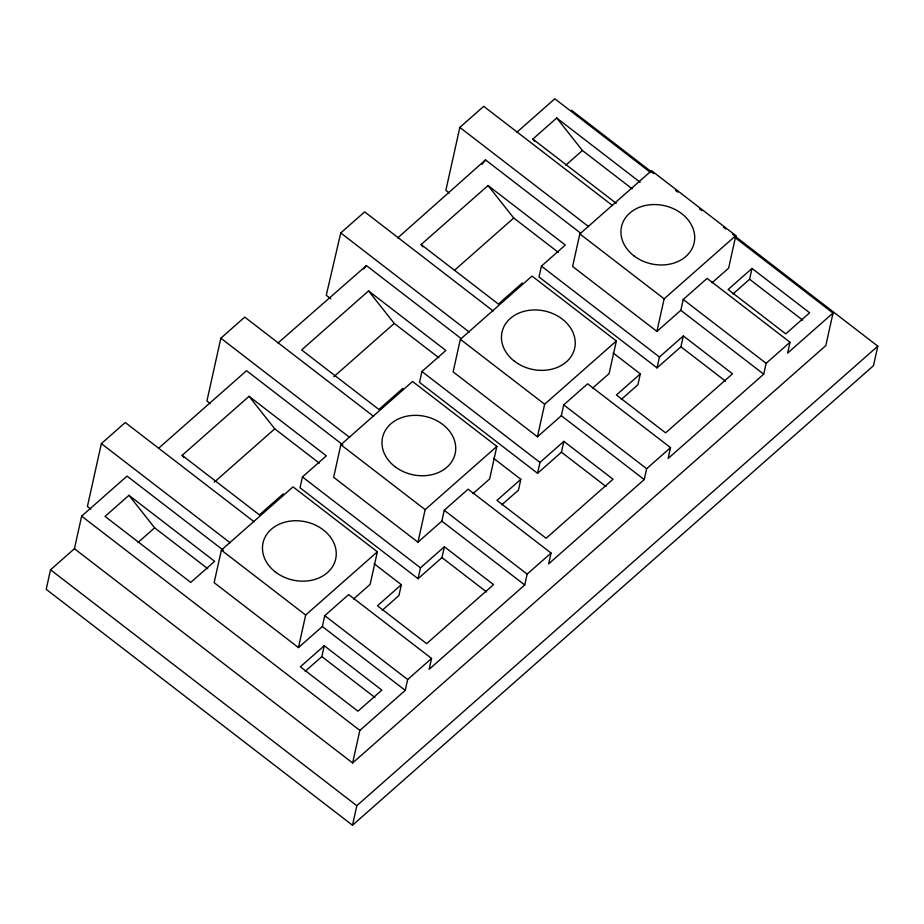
<?xml version="1.0" encoding="UTF-8"?>
<svg xmlns="http://www.w3.org/2000/svg" width="924" height="924" viewBox="0 0 924 924"><rect width="100%" height="100%" fill="white"/><g stroke="black" fill="none" stroke-linecap="round" stroke-linejoin="round"><path stroke-width="1.39" d="M223.331 550.242L127.05 476.091L81.647 516.146L74.428 548.706L50.531 569.785L46.2 589.316L352.494 825.236L873.469 365.696L877.8 346.165L732.651 234.361M254.088 521.748L125.26 422.522L101.363 443.601L87.41 506.479L90.783 509.078M373.585 416.354L244.745 317.117L220.848 338.196L206.918 401.028L210.291 403.626M353.522 599.018L370.143 584.361L377.362 551.801L293.058 486.867L221.367 550.103L214.149 582.663L298.452 647.597L322.349 626.518L324.763 615.661L348.66 594.582L431.554 658.431L429.152 669.288L524.74 584.961L527.142 574.116L551.039 553.037L468.145 489.189L444.248 510.267L441.845 521.113L417.948 542.203L333.645 477.269L340.864 444.71L412.554 381.473L496.858 446.396L489.639 478.955L473.007 493.624M183.922 457.588L182.143 455.347L249.064 396.327L326.345 455.844L302.437 476.934L300.034 487.78L418.064 578.69L441.961 557.599L444.363 546.754L493.543 584.626L426.622 643.647L377.454 605.774L401.351 584.696L374.116 563.721M298.452 647.597L305.671 615.038L377.362 551.801M305.209 671.263L321.841 656.594L324.243 645.737L381.855 690.113L357.946 711.191L300.346 666.816L324.243 645.737M612.554 205.555L483.726 106.329L459.829 127.408L445.865 190.344L449.237 192.943M402.818 388.392L378.909 409.471L301.64 349.953L368.549 290.933L445.83 350.45L421.933 371.529L419.531 382.386L537.549 473.284L561.446 452.206L563.848 441.349L613.028 479.233L546.119 538.253L496.939 500.381L520.836 479.302L493.601 458.316M74.428 548.706L352.622 762.97L359.84 730.41L405.243 690.367L407.657 679.51L431.554 658.431M401.351 584.696L398.937 595.553L382.317 610.21M352.494 825.236L356.826 805.693L877.8 346.165M592.503 388.23L609.124 373.562L616.343 341.002L532.039 276.068L460.348 339.316L453.13 371.864L537.433 436.798L561.33 415.719L563.732 404.862L587.629 383.783L670.535 447.632L668.121 458.489L763.721 374.174L766.123 363.317L790.02 342.238L707.126 278.39L683.229 299.468L680.815 310.325L656.918 331.404L572.614 266.47L579.833 233.911L651.536 170.674L735.827 235.608L728.62 268.168L711.988 282.825M417.948 542.203L425.156 509.644L496.858 446.396M418.064 578.69L420.466 567.833L444.363 546.754M422.903 246.8L421.125 244.56L488.045 185.539L565.315 245.056L541.418 266.135L539.015 276.981L657.033 367.891L680.93 346.812L683.344 335.955L732.513 373.827L665.603 432.859L616.424 394.975L640.32 373.897L613.086 352.922M520.836 479.302L518.433 490.147L501.801 504.816M537.433 436.798L544.652 404.238L616.343 341.002M537.549 473.284L539.951 462.439L563.848 441.349M551.039 553.037L548.637 563.883L644.224 479.568L646.638 468.711L670.535 447.632M640.32 373.897L637.918 384.754L621.298 399.411M656.918 331.404L664.137 298.845L735.827 235.608M657.033 367.891L659.447 357.034L683.344 335.955M732.986 293.936L749.607 279.267L752.009 268.422L809.62 312.786L785.723 333.864L728.112 289.501L752.009 268.422M790.02 342.238L787.618 353.095L833.021 313.04L734.961 237.514M833.021 313.04L825.802 345.599L352.622 762.97M493.104 310.961L364.657 211.862L340.76 232.94L326.264 295.287L330.757 298.775M482.005 164.38L485.516 159.898L580.665 233.183M363.767 268.93L366.412 265.592L461.064 338.496M397.805 237.861L485.516 159.898M158.466 448.383L246.546 370.697L342.816 444.848M516.99 132.144L554.827 98.764L650.6 172.534M128.944 495.322L105.047 516.401L190.748 582.409L214.645 561.33L128.944 495.322L154.643 527.812L207.727 568.699M534.592 141.314L532.813 139.074L556.71 117.995L640.136 182.247M138.011 542.48L154.643 527.812M565.788 165.153L582.409 150.485L632.108 188.773M214.322 482.132L274.763 428.828L319.358 463.178M333.807 376.738L394.248 323.423L438.854 357.784M454.377 270.385L513.732 218.029L558.339 252.379M283.322 493.797L259.425 514.876L182.143 455.347M522.303 282.998L498.406 304.077L421.125 244.56M277.985 343.012L366.412 265.592M571.506 110.245L653.788 173.631M675.502 190.356L677.789 192.111M699.503 208.836L701.79 210.603M723.504 227.327L725.79 229.083M749.607 279.267L802.69 320.154M532.813 139.074L616.239 203.326M459.829 127.408L588.657 226.634M683.229 299.468L766.123 363.317M680.815 310.325L763.721 374.174M579.833 233.911L664.137 298.845M680.93 346.812L725.536 381.162M541.418 266.135L659.447 357.034M340.76 232.94L469.207 332.039M563.732 404.862L646.638 468.711M561.33 415.719L644.224 479.568M460.348 339.316L544.652 404.238M561.446 452.206L606.052 486.555M421.933 371.529L539.951 462.439M220.848 338.196L349.688 437.433M444.248 510.267L527.142 574.116M441.845 521.113L524.74 584.961M340.864 444.71L425.156 509.644M441.961 557.599L486.555 591.961M302.437 476.934L420.466 567.833M101.363 443.601L230.192 542.827M324.763 615.661L407.657 679.51M322.349 626.518L405.243 690.367M221.367 550.103L305.671 615.038M321.841 656.594L374.925 697.481M81.647 516.146L359.84 730.41M50.531 569.785L356.826 805.693M556.71 117.995L582.409 150.485M488.045 185.539L513.732 218.029M368.549 290.933L394.248 323.423M249.064 396.327L274.763 428.828M275.468 572.037A37.203 29.822 12.5 0 0 335.655 559.159A37.203 29.822 12.5 0 0 286.983 521.667A37.203 29.822 12.5 0 0 275.468 572.037M394.964 466.632A37.203 29.822 12.5 0 0 455.139 453.765A37.203 29.822 12.5 0 0 406.468 416.274A37.203 29.822 12.5 0 0 394.964 466.632M514.449 361.238A37.203 29.822 12.5 0 0 574.636 348.36A37.203 29.822 12.5 0 0 525.964 310.868A37.203 29.822 12.5 0 0 514.449 361.238M633.933 255.844A37.203 29.822 12.5 0 0 694.12 242.966A37.203 29.822 12.5 0 0 645.449 205.475A37.203 29.822 12.5 0 0 633.933 255.844"/></g></svg>
